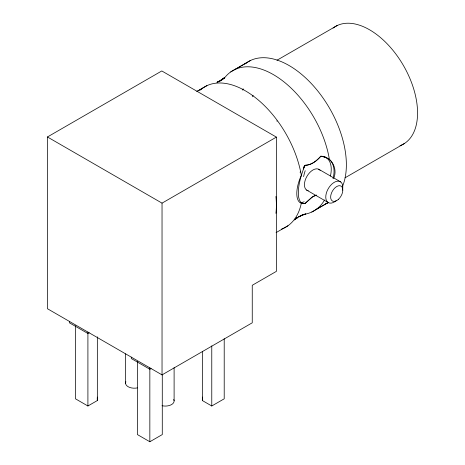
<?xml version="1.0" encoding="UTF-8"?>
<svg xmlns="http://www.w3.org/2000/svg" width="465" height="465" viewBox="0 0 465 465"><rect width="100%" height="100%" fill="white"/><g stroke="black" fill="none" stroke-linecap="round" stroke-linejoin="round"><path stroke-width="0.7" d="M316.514 195.108L313.991 196.125A21.088 12.177 -60 0 0 311.939 197.311L305.098 203.432C299.722 205.088 298.303 197.334 298.356 193.673C298.141 184.681 301.041 176.003 303.953 167.627M333.742 178.229C337.526 169.556 332.702 158.245 323.036 156.606M303.395 168.981L305.098 165.308C311.498 165.127 316.775 160.797 320.833 156.223L322.733 156.536M304.104 167.29L305.098 165.308C310.626 165.156 315.45 161.849 319.164 157.99A34.689 20.024 -60 0 0 320.833 156.223L324.791 157.135M304.104 203.641L305.098 203.432L311.829 197.387A21.245 12.264 -60 0 1 314.096 196.073L316.252 195.19M221.706 80.015L224.194 77.864L220.91 80.282L224.182 78.196L217.108 82.282L220.666 80.701L216.94 82.328M221.718 80.003L224.275 77.812M294.368 219.904L297.437 217.271L294.45 219.846L297.734 217.428L294.455 219.515L301.535 215.429L298.571 216.748M47.436 136.972L161.791 70.953L276.39 137.111L276.39 271.357L252.251 285.295L252.251 322.797L162.035 374.883L47.436 308.719L47.436 136.972L162.035 203.135L276.39 137.111M197.044 91.378L202.647 88.147M234.93 69.488L250.728 60.374M196.933 91.431L206.89 85.676M230.687 71.953L246.485 62.822M277.012 60.223L337.113 25.581M345.047 177.799L404.166 143.656M89.164 332.771L87.908 333.492L69.378 322.797L69.378 321.391M276.065 232.622L287.957 225.757M315.997 209.564L328.517 202.345M311.753 212.034L327.406 202.984M151.079 368.536L149.84 369.251L131.31 358.55L131.31 357.143M75.475 325.692L75.475 398.813L87.908 405.992L97.342 400.545L97.342 336.834M137.408 361.45L137.408 434.572L149.84 441.75L162.279 434.572L162.279 374.482M202.345 397.081A52.586 30.359 0 0 1 202.345 400.545L211.773 405.992L224.211 398.813L224.211 338.723M298.6 216.737L305.54 214.034L302.314 214.94M301.675 215.121L305.831 214.016M303.918 203.658L303.151 203.676M318.624 169.184L340.688 181.92M306.575 190.046L328.639 202.787M211.773 345.902L211.773 405.992M202.345 351.319L202.345 400.545M174.108 367.623L174.108 400.743M162.035 203.135L162.035 374.883M149.84 367.844L149.84 441.75M125.579 353.877L125.579 383.393M87.908 332.086L87.908 405.992M275.919 196.457A81.032 46.785 60 0 1 275.919 213.354M97.342 400.545A52.586 30.359 0 0 1 97.342 397.081M137.349 387.903A8.794 5.074 0 0 1 128.375 386.845A8.794 5.074 0 0 1 125.893 381.753M173.701 399.452A8.794 5.074 0 0 1 171.312 404.724A8.794 5.074 0 0 1 162.035 405.713M333.085 28.057A67.931 39.223 60 0 1 403.864 66.263A67.931 39.223 60 0 1 400.016 145.69M276.861 120.848A6.551 3.784 60 0 1 277.088 121.26M308.295 190.772A12.067 6.969 -60 0 1 306.952 176.299A12.067 6.969 -60 0 1 320.141 170.353M320.833 156.223A25.86 14.932 -60 0 1 330.417 176.043M305.098 203.432A25.86 14.932 -60 0 1 300.698 202.566M300.053 172.323A25.86 14.932 -60 0 1 300.698 171.248M303.285 167.499A25.86 14.932 -60 0 1 305.098 165.308M324.832 157.031A28.534 22.936 -69.5 0 1 329.267 159.826M329.516 159.478A25.406 17.856 -52.9 0 1 332.998 178.531M324.57 199.979A81.032 46.785 60 0 1 303.447 214.441M224.142 78.44A81.032 46.785 60 0 1 282.807 80.968A81.032 46.785 60 0 1 329.423 159.582M336.154 200.688A12.067 6.969 -60 0 1 325.773 197.567A12.067 6.969 -60 0 1 335.3 181.78A12.067 6.969 -60 0 1 342.484 190.191M252.594 96.755A54.312 31.358 60 0 1 253.094 95.401M301.384 202.885A81.032 46.785 60 0 1 281.43 229.164M200.165 90.134A81.032 46.785 60 0 1 258.29 100.004A81.032 46.785 60 0 1 301.384 175.77M304.18 201.764A28.534 8.138 -54.1 0 1 301.675 202.42M301.233 203.24A25.406 10.962 -65.6 0 1 301.169 175.683M303.599 176.63A28.481 13.851 -81 0 1 305.197 170.696M328.534 202.432A81.032 46.785 60 0 1 325.837 203.653M245.026 63.932A81.032 46.785 60 0 1 318.019 91.297A81.032 46.785 60 0 1 342.589 186.215M242.777 90.146A67.931 39.223 60 0 1 243.172 88.815M338.317 199.439A8.62 4.976 -60 0 0 341.048 186.087A8.62 4.976 -60 0 0 330.848 195.126A8.62 4.976 -60 0 0 338.317 199.439"/></g></svg>
